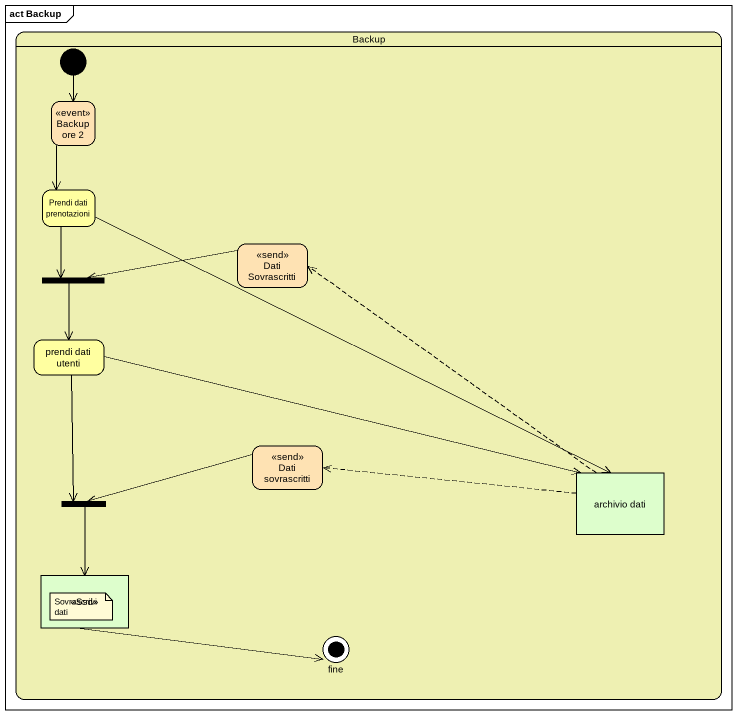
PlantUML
@startuml
mainframe act Backup
hide empty description
state Backup #EEF0B2 {
  state "Backup ore 2" as Backup_ore_2 <<event>> #FEE2B3
  state "Prendi dati prenotazioni" as Prendi_dati_prenotazioni #FFFFA0
  state "Dati Sovrascritti" as Dati_Sovrascritti <<send>> #FEE2B3
  state fork1 <<join>>
  state "prendi dati utenti" as prendi_dati_utenti #FFFFA0
  state "Dati sovrascritti" as Dati_sovrascritti <<send>> #FEE2B3
  state fork2 <<join>>
  state "archivio dati" as archivio_dati <<object>> #DDFECC
  state "<<Ssd>>" as Ssd <<object>> #DDFECC
  state fine <<end>>
  [*] --> Backup_ore_2
}
Backup_ore_2 --> Prendi_dati_prenotazioni
Prendi_dati_prenotazioni --> fork1
Prendi_dati_prenotazioni -right-> archivio_dati
Dati_Sovrascritti -left-> fork1
fork1 --> prendi_dati_utenti
prendi_dati_utenti --> fork2
prendi_dati_utenti -right-> archivio_dati
Dati_sovrascritti -left-> fork2
fork2 --> Ssd
archivio_dati -up[dashed]-> Dati_Sovrascritti
archivio_dati -left[dashed]-> Dati_sovrascritti
Ssd -right-> fine
note as N1
  Sovrascrivi dati
end note
@enduml
